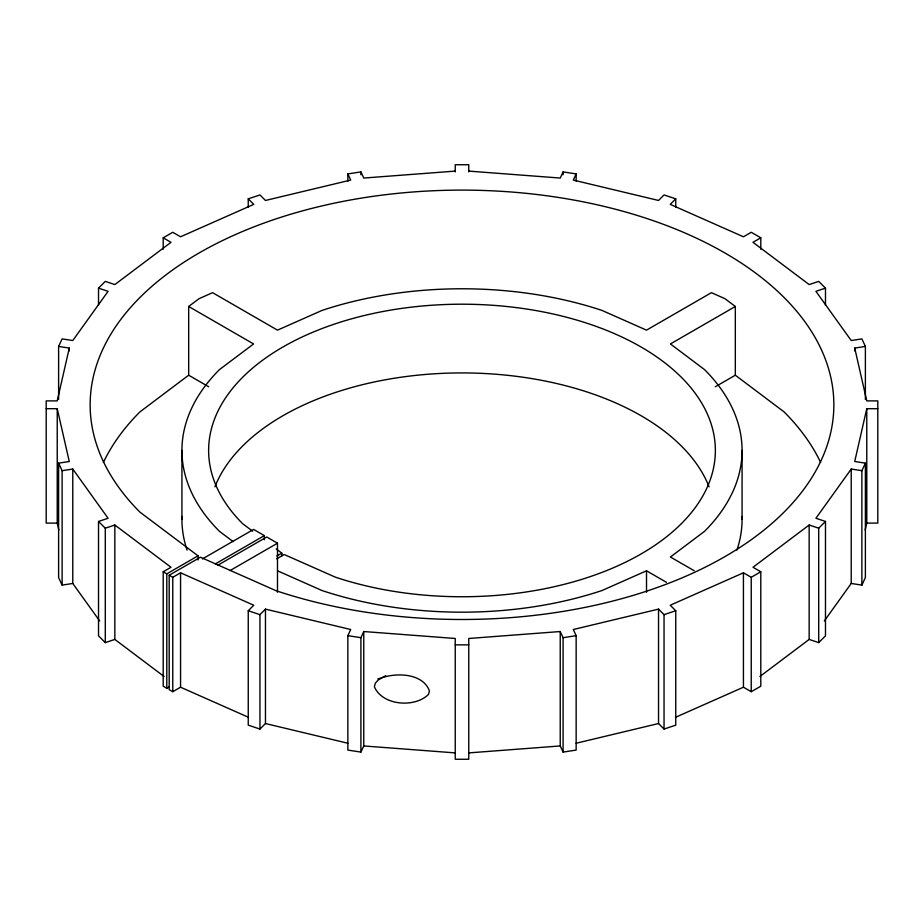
<?xml version="1.0" encoding="UTF-8"?>
<svg xmlns="http://www.w3.org/2000/svg" width="924" height="924" viewBox="0 0 924 924"><rect width="100%" height="100%" fill="white"/><g stroke="black" fill="none" stroke-linecap="round" stroke-linejoin="round"><path stroke-width="1.39" d="M58.616 399.353L58.616 346.431L69.277 348.082L57.23 400.889L46.2 400.889L46.2 523.111L57.23 523.111L58.813 530.053M877.8 408.697L866.77 408.697L854.723 461.503L865.384 463.155L865.384 577.569L861.884 585.111L851.223 583.46L824.324 620.951M865.187 530.053L866.77 523.111L866.77 408.697M58.616 346.431L62.116 338.889L72.777 340.54L108.085 291.326L98.522 288.149L98.522 305.313M675.467 717.324L743.439 687.213L751.235 691.718L760.799 686.197L760.799 571.783L751.235 577.304L743.439 572.799L670.235 605.232L675.756 610.741L675.756 725.155L664.044 729.059L664.044 614.645L658.535 609.124L573.296 629.51L576.149 635.666L576.149 750.08L563.086 752.09L563.086 637.687L560.233 631.531L468.757 638.484L468.757 759.262L455.243 759.262L455.243 638.484L363.767 631.531L363.767 745.945L360.914 752.09L347.851 750.08L347.851 635.666L350.704 629.51L265.465 609.124L259.956 614.645L259.956 729.059L248.244 725.155L248.244 610.741L253.765 605.232L180.561 572.799L172.765 577.304L169.184 575.236L169.184 689.639L172.765 691.718L180.561 687.213L248.533 717.324M576.149 181.081L576.149 173.92L563.086 171.91L560.233 178.055L468.757 171.102M360.914 752.09L360.914 637.687L363.767 631.531M576.149 173.92L573.296 180.076L658.535 200.462L664.044 194.941L675.756 198.845L675.756 207.426M861.884 585.111L861.884 470.697L865.384 463.155M861.884 470.697L851.223 469.046L815.915 518.26L825.479 521.448L825.479 635.851L818.71 642.619L809.158 639.431L759.875 676.518M98.522 288.149L105.29 281.381L114.842 284.569L171.009 242.307L163.202 237.803L163.202 249.249M675.756 198.845L670.235 204.366L743.439 236.787L751.235 232.282L760.799 237.803L760.799 249.249M259.956 729.059L265.465 723.538L265.465 609.124M818.71 642.619L818.71 528.205L825.479 521.448M103.373 462.45A371.852 214.691 0 0 1 139.963 411.861L188.681 375.202L188.681 306.479L199.064 298.671L212.589 292.677L277.489 330.145L321.968 310.441A280.076 161.7 0 0 1 602.032 310.441L646.511 330.145L711.411 292.677L724.936 298.671L735.319 306.479L735.319 375.202L784.037 411.861A371.852 214.691 0 0 1 820.628 462.45M818.71 528.205L809.158 525.017L752.991 567.278L760.799 571.783M163.202 237.803L172.765 232.282L180.561 236.787L253.765 204.366L248.244 198.845L259.956 194.941L265.465 200.462L350.704 180.076L347.851 173.92L360.914 171.91L363.767 178.055L455.243 171.102M169.288 686.821L166.794 688.264L163.202 686.197L163.202 571.783L171.009 567.278L114.842 525.017L105.29 528.205L98.522 521.448L108.085 518.26L72.777 469.046L62.116 470.697L58.616 463.155L69.277 461.503L57.23 408.697L46.2 408.697M163.202 571.783L166.794 573.85L198.025 555.821L139.963 512.139A371.852 214.691 0 0 1 397.424 193.37A371.852 214.691 0 0 1 828.204 442.076A371.852 214.691 0 0 1 276.068 590.725L200.416 557.207L169.184 575.236M202.414 558.951L253.58 529.406L264.333 535.62L264.333 539.755M760.799 237.803L752.991 242.307L809.158 284.569L818.71 281.381L825.479 288.149L825.479 305.313M215.211 563.975L264.333 535.62M217.602 565.349L266.724 536.994L277.489 543.208L277.489 592.284M230.053 570.582L277.489 543.208M276.819 556.017L281.808 553.13L276.195 548.914M276.703 558.835L284.199 554.516L335.32 577.154A253.372 146.281 0 0 0 711.515 475.883A253.372 146.281 0 0 0 418.006 306.422A253.372 146.281 0 0 0 242.573 523.619L252.668 531.208M735.319 306.479L670.42 343.947L704.55 369.623A280.076 161.7 0 0 1 704.55 531.323L670.42 557.01L694.132 570.697M715.349 386.74L735.319 375.202M385.724 675.675L378.078 680.099L375.329 683.217L374.382 686.717C382.178 705.578 414.772 708.188 428.505 694.398L429.441 690.898C422.996 673.515 397.759 672.556 382.444 677.569M666.481 582.339L646.511 570.801L602.032 590.517A280.076 161.7 0 0 1 321.968 590.517L277.489 570.801M825.479 288.149L815.915 291.326L851.223 340.54L861.884 338.889L865.384 346.431L865.384 399.353M98.522 521.448L98.522 635.851L105.29 642.619L114.842 639.431L164.125 676.518M664.044 614.645L675.756 610.741M377.881 678.978L381.312 677.927M576.091 743.254L658.535 723.538L664.044 729.059M854.723 350.947L854.723 348.082L865.384 346.431M58.616 463.155L58.616 577.569L62.116 585.111L72.777 583.46L99.677 620.951M563.086 637.687L576.149 635.666M468.757 752.898L560.233 745.945L563.086 752.09M866.77 523.111L877.8 523.111L877.8 400.889L866.77 400.889L854.723 348.082M455.243 644.86L468.757 644.86M363.767 745.945L455.243 752.898M347.851 635.666L360.914 637.687M265.465 723.538L347.909 743.254M248.244 610.741L259.956 614.645M188.681 306.479L253.58 343.947L219.45 369.623A280.076 161.7 0 0 0 219.45 531.323L233.102 541.603M188.681 375.202L208.651 386.74M851.223 469.046L851.223 583.46M809.158 525.017L809.158 639.431M751.235 577.304L751.235 691.718M743.439 572.799L743.439 687.213M742.076 450.473L742.076 519.207M658.535 609.124L658.535 723.538M646.511 570.801L646.511 592.284M563.086 171.91L563.086 174.763M560.233 631.531L560.233 745.945M468.757 171.887L468.757 164.738L455.243 164.738L455.243 171.887M360.914 171.91L360.914 174.763M347.851 173.92L347.851 181.081M281.808 553.13L281.808 555.994M248.244 198.845L248.244 207.426M198.025 555.821L198.025 559.99M181.924 450.473L181.924 519.207M180.561 572.799L180.561 687.213M172.765 577.304L172.765 691.718M166.794 573.85L166.794 688.264M114.842 525.017L114.842 639.431M105.29 528.205L105.29 642.619M72.777 469.046L72.777 583.46M69.277 348.082L69.277 350.947M62.116 470.697L62.116 585.111M57.23 408.697L57.23 523.111M187.087 550.103A280.076 161.7 0 0 1 181.97 516.412M742.03 516.412A280.076 161.7 0 0 1 736.913 550.103M214.922 486.809A253.372 146.281 0 0 1 462 372.926A253.372 146.281 0 0 1 709.078 486.809"/></g></svg>
